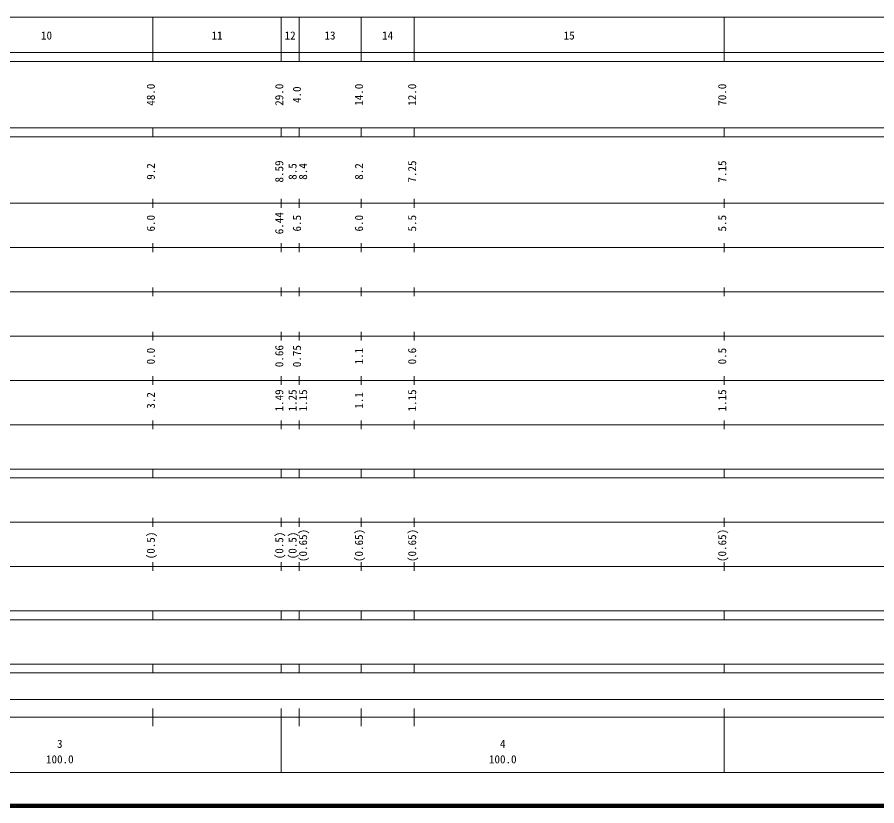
# Model space of a CAD drawing. Units: millimetres, scale not verified. Extents: x 40000 to 680000, y 20000 to 380000.
# Drawn here: x 308374 to 502450, y 20000 to 198000 of the extents above; entities that cross this region are included whole.
import ezdxf
from ezdxf.enums import TextEntityAlignment as Align

# ---------------------------------------------------------------- set-up
doc = ezdxf.new("R2010")
doc.units = ezdxf.units.MM
doc.header["$LTSCALE"] = 1000
doc.layers.add('M-TTL', color=2, linetype='Continuous', lineweight=140)
doc.layers.add('M-TTL-BAND', color=7, linetype='Continuous', lineweight=13)
doc.styles.add('ＭＳ ゴシック', font='')
doc.styles.get('ＭＳ ゴシック').set_extended_font_data('MS Gothic')

msp = doc.modelspace()

# ---------------------------------------------------------------- linework, layer by layer
at = {"layer": 'M-TTL'}
msp.add_line((40000, 20000), (680000, 20000), dxfattribs=at)
at = {"layer": 'M-TTL-BAND'}
for p, q in [((68000, 198000), (579000, 198000)), ((339000, 188000), (339000, 198000)), ((368000, 188000), (368000, 198000)), ((372000, 188000), (372000, 198000)), ((386000, 188000), (386000, 198000)), ((398000, 188000), (398000, 198000)), ((468000, 188000), (468000, 198000)), ((40000, 190000), (579000, 190000)), ((40000, 188000), (579000, 188000)), ((40000, 173000), (579000, 173000)), ((339000, 171000), (339000, 173000)), ((368000, 171000), (368000, 173000)), ((372000, 171000), (372000, 173000)), ((386000, 171000), (386000, 173000)), ((398000, 171000), (398000, 173000)), ((468000, 171000), (468000, 173000)), ((40000, 171000), (579000, 171000)), ((40000, 156000), (579000, 156000)), ((339000, 155000), (339000, 157000)), ((368000, 155000), (368000, 157000)), ((372000, 155000), (372000, 157000)), ((386000, 155000), (386000, 157000)), ((398000, 155000), (398000, 157000)), ((468000, 155000), (468000, 157000)), ((46000, 146000), (579000, 146000)), ((339000, 145000), (339000, 147000)), ((368000, 145000), (368000, 147000)), ((372000, 145000), (372000, 147000)), ((386000, 145000), (386000, 147000)), ((398000, 145000), (398000, 147000)), ((468000, 145000), (468000, 147000)), ((52000, 136000), (579000, 136000)), ((339000, 135000), (339000, 137000)), ((368000, 135000), (368000, 137000)), ((372000, 135000), (372000, 137000)), ((386000, 135000), (386000, 137000)), ((398000, 135000), (398000, 137000)), ((468000, 135000), (468000, 137000)), ((339000, 125000), (339000, 127000)), ((368000, 125000), (368000, 127000)), ((372000, 125000), (372000, 127000)), ((386000, 125000), (386000, 127000)), ((398000, 125000), (398000, 127000)), ((468000, 125000), (468000, 127000)), ((46000, 126000), (579000, 126000)), ((339000, 115000), (339000, 117000)), ((368000, 115000), (368000, 117000)), ((372000, 115000), (372000, 117000)), ((386000, 115000), (386000, 117000)), ((398000, 115000), (398000, 117000)), ((468000, 115000), (468000, 117000)), ((52000, 116000), (579000, 116000)), ((339000, 105000), (339000, 107000)), ((368000, 105000), (368000, 107000)), ((372000, 105000), (372000, 107000)), ((386000, 105000), (386000, 107000)), ((398000, 105000), (398000, 107000)), ((468000, 105000), (468000, 107000)), ((46000, 106000), (579000, 106000)), ((40000, 96000), (579000, 96000)), ((339000, 94000), (339000, 96000)), ((368000, 94000), (368000, 96000)), ((372000, 94000), (372000, 96000)), ((386000, 94000), (386000, 96000)), ((398000, 94000), (398000, 96000)), ((468000, 94000), (468000, 96000)), ((40000, 94000), (579000, 94000)), ((49000, 84000), (579000, 84000)), ((339000, 83000), (339000, 85000)), ((368000, 83000), (368000, 85000)), ((372000, 83000), (372000, 85000)), ((386000, 83000), (386000, 85000)), ((398000, 83000), (398000, 85000)), ((468000, 83000), (468000, 85000)), ((40000, 74000), (579000, 74000)), ((339000, 73000), (339000, 75000)), ((368000, 73000), (368000, 75000)), ((372000, 73000), (372000, 75000)), ((386000, 73000), (386000, 75000)), ((398000, 73000), (398000, 75000)), ((468000, 73000), (468000, 75000)), ((40000, 64000), (579000, 64000)), ((339000, 62000), (339000, 64000)), ((368000, 62000), (368000, 64000)), ((372000, 62000), (372000, 64000)), ((386000, 62000), (386000, 64000)), ((398000, 62000), (398000, 64000)), ((468000, 62000), (468000, 64000)), ((40000, 62000), (579000, 62000)), ((40000, 52000), (579000, 52000)), ((339000, 50000), (339000, 52000)), ((368000, 50000), (368000, 52000)), ((372000, 50000), (372000, 52000)), ((386000, 50000), (386000, 52000)), ((398000, 50000), (398000, 52000)), ((468000, 50000), (468000, 52000)), ((40000, 50000), (579000, 50000)), ((71000, 44000), (565000, 44000)), ((339000, 38000), (339000, 42000)), ((368000, 27500), (368000, 42000)), ((372000, 38000), (372000, 42000)), ((386000, 38000), (386000, 42000)), ((398000, 38000), (398000, 42000)), ((468000, 27500), (468000, 42000)), ((40000, 40000), (579000, 40000)), ((68000, 27500), (579000, 27500))]:
    msp.add_line(p, q, dxfattribs=at)

# ---------------------------------------------------------------- texts
at = {"layer": 'M-TTL-BAND', "style": 'ＭＳ ゴシック'}
for s, p in [('10', (315000, 192405)), ('11', (353500, 192405)), ('12', (370000, 192405)), ('13', (379000, 192405)), ('14', (392000, 192405)), ('15', (433000, 192405)), ('3', (318000, 32523)), ('4', (418000, 32523)), ('100.0', (318000, 29033)), ('100.0', (418000, 29033))]:
    msp.add_text(s, height=1833, dxfattribs=at).set_placement(p, align=Align.BOTTOM_CENTER)
for s, p in [('48.0', (340000, 180500)), ('29.0', (369000, 180500)), ('14.0', (387000, 180500)), ('12.0', (399000, 180500)), ('70.0', (469000, 180500)), ('4.0', (373000, 180500)), ('8.59', (369000, 163174)), ('7.25', (399000, 163174)), ('7.15', (469000, 163174)), ('9.2', (340000, 163174)), ('8.5', (372000, 163174)), ('8.4', (374370, 163174)), ('8.2', (387000, 163174)), ('6.44', (369000, 151500)), ('6.0', (340000, 151500)), ('6.5', (373000, 151500)), ('6.0', (387000, 151500)), ('5.5', (399000, 151500)), ('5.5', (469000, 151500)), ('0.0', (340000, 121500)), ('0.66', (369000, 121500)), ('0.75', (373000, 121500)), ('1.1', (387000, 121500)), ('0.6', (399000, 121500)), ('0.5', (469000, 121500)), ('3.2', (340000, 111500)), ('1.49', (369000, 111500)), ('1.25', (372000, 111500)), ('1.15', (374370, 111500)), ('1.1', (387000, 111500)), ('1.15', (399000, 111500)), ('1.15', (469000, 111500)), ('(0.5)', (340000, 78764)), ('(0.5)', (369000, 78764)), ('(0.5)', (372000, 78764)), ('(0.65)', (374370, 78764)), ('(0.65)', (387000, 78764)), ('(0.65)', (399000, 78764)), ('(0.65)', (469000, 78764))]:
    msp.add_text(s, height=1833, rotation=90, dxfattribs=at).set_placement(p, align=Align.BOTTOM_CENTER)

doc.saveas('drawing.dxf')
